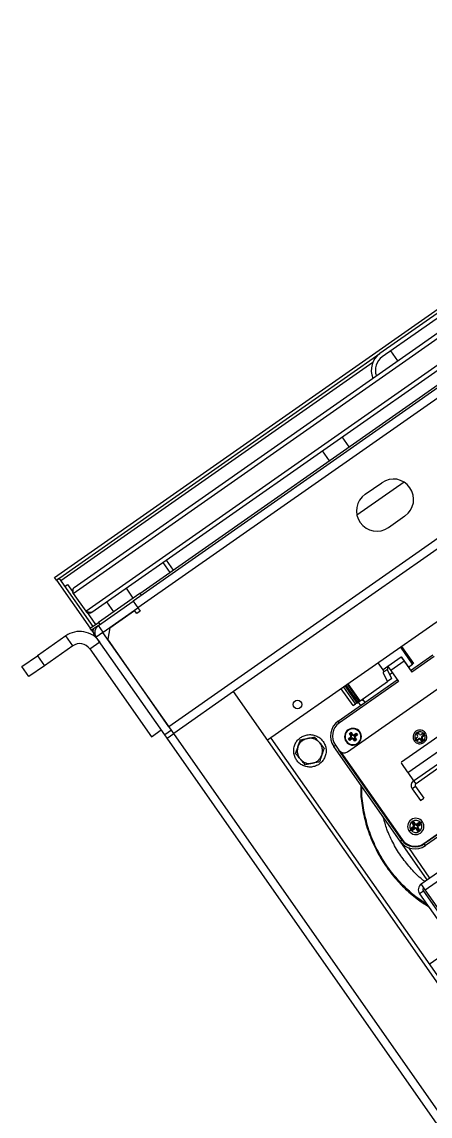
# Model space of a CAD drawing. Header units: millimetres. Extents: x 152904052 to 153933663, y 538271515 to 539240469.
# Drawn here: x 153339525 to 153339726, y 538937472 to 538938012 of the extents above; entities that cross this region are included whole.
import ezdxf

# ---------------------------------------------------------------- set-up
doc = ezdxf.new("R2010")
doc.units = ezdxf.units.MM
doc.layers.add('POWR', color=5, linetype='Continuous')

msp = doc.modelspace()

# ---------------------------------------------------------------- linework, layer by layer
at = {"layer": 'POWR', "color": 7}
for p, q in [((153341341.01, 538938959.38), (153339579.83, 538937726.19)), ((153341343.36, 538938956.02), (153339582.18, 538937722.83)), ((153341393.14, 538938921.54), (153339597.56, 538937664.26)), ((153339541.11, 538937737.9), (153340442.18, 538938368.83)), ((153339550.8, 538937732.96), (153340443.51, 538938358.04)), ((153339550.28, 538937730.03), (153340446.43, 538938357.53)), ((153339556.48, 538937721.19), (153340452.63, 538938348.68)), ((153339559.46, 538937720.71), (153340452.05, 538938345.71)), ((153339583.24, 538937730.04), (153340433.11, 538938325.12)), ((153340475.18, 538938273.76), (153339629.4, 538937681.55)), ((153339767.46, 538937894.44), (153339701.6, 538937848.32)), ((153339768.61, 538937892.8), (153339702.75, 538937846.68)), ((153339955.64, 538937874.21), (153339646.21, 538937657.55)), ((153339542.03, 538937736.59), (153339701.6, 538937848.32)), ((153339710.45, 538937844.75), (153339707.01, 538937849.66)), ((153339698.07, 538937843.9), (153339544.26, 538937736.19)), ((153339686.45, 538937802.31), (153339683.01, 538937807.22)), ((153339673.18, 538937800.34), (153339676.62, 538937795.43)), ((153339713.52, 538937784.92), (153339690.26, 538937768.63)), ((153339694.31, 538937778.88), (153339702.5, 538937784.62)), ((153339705.78, 538937762.5), (153339713.97, 538937768.23)), ((153339594.54, 538937745.28), (153339597.98, 538937740.36)), ((153339596.18, 538937746.43), (153339599.62, 538937741.51)), ((153339542.03, 538937736.59), (153339541.11, 538937737.9)), ((153339543.4, 538937737.42), (153339543.34, 538937737.5)), ((153339543.4, 538937737.42), (153339542.09, 538937736.5)), ((153339542.09, 538937736.5), (153339558.66, 538937712.83)), ((153339543.4, 538937737.42), (153339559.97, 538937713.75)), ((153339544.26, 538937736.19), (153339546.21, 538937733.41)), ((153339546.21, 538937733.41), (153339547.52, 538937734.33)), ((153339547.52, 538937734.33), (153339549.93, 538937730.88)), ((153339579.96, 538937727.74), (153339576.52, 538937732.66)), ((153339550.28, 538937730.03), (153339556.48, 538937721.19)), ((153339583.24, 538937730.04), (153339562.76, 538937715.7)), ((153339583.93, 538937729.06), (153339583.24, 538937730.04)), ((153339562.71, 538937714.2), (153339579.83, 538937726.19)), ((153339565.01, 538937710.92), (153339582.13, 538937722.91)), ((153339566.69, 538937725.78), (153339570.13, 538937720.86)), ((153339568.31, 538937713), (153339580.6, 538937721.6)), ((153339579.83, 538937726.19), (153339582.13, 538937722.91)), ((153339581.69, 538937720.04), (153339580.6, 538937721.6)), ((153339582.18, 538937722.83), (153339582.13, 538937722.91)), ((153339582.18, 538937722.83), (153339583.33, 538937721.19)), ((153339556.81, 538937721.06), (153339561.29, 538937714.67)), ((153339559.4, 538937720.67), (153339559.46, 538937720.71)), ((153339583.33, 538937721.19), (153339581.69, 538937720.04)), ((153339558.66, 538937712.83), (153339562.76, 538937715.7)), ((153339559.35, 538937711.85), (153339558.66, 538937712.83)), ((153339562.71, 538937714.2), (153339559.35, 538937711.85)), ((153339559.35, 538937711.85), (153339560.44, 538937710.29)), ((153339560.97, 538937710.66), (153339560.44, 538937710.29)), ((153339561.37, 538937712.63), (153339561.07, 538937713.05)), ((153339564.98, 538937710.78), (153339561.7, 538937708.49)), ((153339565.01, 538937710.92), (153339562.71, 538937714.2)), ((153339562.76, 538937715.7), (153339563.45, 538937714.72)), ((153339598.76, 538937662.54), (153339564.98, 538937710.78)), ((153339568.31, 538937713), (153339567.33, 538937707.43)), ((153339546.65, 538937709.06), (153339532.66, 538937699.26)), ((153339550.1, 538937704.15), (153339546.65, 538937709.06)), ((153339558.45, 538937702.67), (153339563.37, 538937706.11)), ((153339561.7, 538937708.49), (153339560.44, 538937710.29)), ((153339595.49, 538937660.24), (153339561.7, 538937708.49)), ((153339597.56, 538937664.26), (153339567.33, 538937707.43)), ((153339550.1, 538937704.15), (153339536.1, 538937694.35)), ((153339558.45, 538937702.67), (153339588.85, 538937659.26)), ((153339717.69, 538937695.14), (153339711.84, 538937703.5)), ((153339712.25, 538937703.79), (153339718.1, 538937695.43)), ((153339716.69, 538937692), (153339727.75, 538937699.75)), ((153339524.99, 538937693.89), (153339532.66, 538937699.26)), ((153339536.1, 538937694.35), (153339528.44, 538937688.98)), ((153339532.66, 538937699.26), (153339536.1, 538937694.35)), ((153339703.19, 538937692.32), (153339700.78, 538937695.76)), ((153339712.1, 538937698.56), (153339705.55, 538937693.97)), ((153339713.53, 538937696.51), (153339706.98, 538937691.92)), ((153339712.2, 538937698.63), (153339712.1, 538937698.56)), ((153339712.1, 538937698.56), (153339713.53, 538937696.51)), ((153339712.2, 538937698.63), (153339715.64, 538937693.71)), ((153339712.37, 538937698.38), (153339712.27, 538937698.31)), ((153339712.43, 538937698.3), (153339712.37, 538937698.17)), ((153339713.53, 538937696.51), (153339717.26, 538937691.18)), ((153339715.64, 538937693.71), (153339717.69, 538937695.14)), ((153339728.32, 538937698.93), (153339717.26, 538937691.18)), ((153339718.1, 538937695.43), (153339717.69, 538937695.14)), ((153339528.44, 538937688.98), (153339524.99, 538937693.89)), ((153339685.56, 538937651.9), (153339740.45, 538937690.33)), ((153339703.37, 538937691.22), (153339703.03, 538937690.98)), ((153339703.03, 538937690.98), (153339705.32, 538937686.48)), ((153339705.55, 538937693.97), (153339703.19, 538937692.32)), ((153339705.28, 538937692.56), (153339703.37, 538937691.22)), ((153339707.49, 538937688), (153339705.2, 538937692.5)), ((153339705.55, 538937693.97), (153339706.98, 538937691.92)), ((153339706.44, 538937690.07), (153339707.67, 538937690.94)), ((153339706.98, 538937691.92), (153339710.71, 538937686.6)), ((153339715.64, 538937693.71), (153339715.54, 538937693.64)), ((153339681.06, 538937667.05), (153339710.14, 538937687.42)), ((153339710.71, 538937686.6), (153339681.63, 538937666.23)), ((153339689.61, 538937675.48), (153339683.76, 538937683.84)), ((153339684.38, 538937684.28), (153339690.23, 538937675.92)), ((153339684.39, 538937684.28), (153339690.24, 538937675.92)), ((153339690.81, 538937676.32), (153339684.96, 538937684.68)), ((153339685.58, 538937685.12), (153339691.43, 538937676.76)), ((153339685.59, 538937685.12), (153339691.44, 538937676.76)), ((153339691.82, 538937677.03), (153339685.97, 538937685.39)), ((153339691.82, 538937677.03), (153339705.32, 538937686.48)), ((153339707.49, 538937688), (153339705.32, 538937686.48)), ((153339629.4, 538937681.55), (153339599.99, 538937660.96)), ((153340099.73, 538937009.84), (153339629.4, 538937681.55)), ((153339688.41, 538937674.65), (153339682.56, 538937683)), ((153339688.41, 538937674.65), (153339689.61, 538937675.48)), ((153339690.23, 538937675.92), (153339689.61, 538937675.48)), ((153339690.24, 538937675.92), (153339690.23, 538937675.92)), ((153339690.24, 538937675.92), (153339690.81, 538937676.32)), ((153339691.43, 538937676.76), (153339690.81, 538937676.32)), ((153339692.11, 538937674.8), (153339690.97, 538937676.44)), ((153339691.44, 538937676.76), (153339691.43, 538937676.76)), ((153339691.44, 538937676.76), (153339691.82, 538937677.03)), ((153339692.77, 538937677.7), (153339692.96, 538937677.7)), ((153339693.01, 538937677.87), (153339694.16, 538937676.23)), ((153339693.06, 538937677.29), (153339693.28, 538937677.48)), ((153339693.08, 538937677.92), (153339694.23, 538937676.28)), ((153339588.85, 538937659.26), (153339593.77, 538937662.7)), ((153339598.76, 538937662.54), (153339595.49, 538937660.24)), ((153339599.91, 538937660.9), (153339598.76, 538937662.54)), ((153339681.63, 538937666.23), (153339681.06, 538937667.05)), ((153339736.07, 538937663.46), (153339712.31, 538937646.82)), ((153339596.63, 538937658.6), (153339595.49, 538937660.24)), ((153339596.63, 538937658.6), (153339599.99, 538937660.96)), ((153340066.97, 538936986.9), (153339596.63, 538937658.6)), ((153340070.33, 538936989.25), (153339599.99, 538937660.96)), ((153339647.84, 538937658.69), (153339768.3, 538937486.67)), ((153339685.11, 538937657.08), (153339684.91, 538937656.93)), ((153339686.11, 538937658.44), (153339687.13, 538937659.16)), ((153339686.74, 538937657.54), (153339686.11, 538937658.44)), ((153339686.53, 538937658.37), (153339686.11, 538937658.44)), ((153339686.53, 538937658.37), (153339687.31, 538937658.91)), ((153339686.54, 538937660.88), (153339687.44, 538937661.51)), ((153339687.25, 538937659.86), (153339686.54, 538937660.88)), ((153339686.96, 538937660.81), (153339686.54, 538937660.88)), ((153339687.76, 538937658.26), (153339686.74, 538937657.54)), ((153339686.81, 538937657.97), (153339686.74, 538937657.54)), ((153339687.59, 538937658.51), (153339686.81, 538937657.97)), ((153339686.96, 538937660.81), (153339687.36, 538937661.08)), ((153339687.51, 538937660.03), (153339686.96, 538937660.81)), ((153339687.31, 538937658.91), (153339687.13, 538937659.16)), ((153339687.51, 538937660.03), (153339687.25, 538937659.86)), ((153339687.36, 538937661.08), (153339687.44, 538937661.51)), ((153339687.36, 538937661.08), (153339687.9, 538937660.31)), ((153339687.44, 538937661.51), (153339688.15, 538937660.49)), ((153339687.59, 538937658.51), (153339687.76, 538937658.26)), ((153339687.9, 538937660.31), (153339688.15, 538937660.49)), ((153339688.71, 538937658.31), (153339688.46, 538937658.14)), ((153339689.18, 538937657.11), (153339688.46, 538937658.14)), ((153339689.25, 538937657.54), (153339688.71, 538937658.31)), ((153339688.85, 538937660.37), (153339689.88, 538937661.08)), ((153339689.03, 538937660.11), (153339688.85, 538937660.37)), ((153339689.03, 538937660.11), (153339689.8, 538937660.65)), ((153339689.11, 538937658.59), (153339689.36, 538937658.77)), ((153339689.11, 538937658.59), (153339689.65, 538937657.82)), ((153339690.08, 538937657.74), (153339689.18, 538937657.11)), ((153339689.25, 538937657.54), (153339689.18, 538937657.11)), ((153339689.65, 538937657.82), (153339689.25, 538937657.54)), ((153339690.08, 538937660.26), (153339689.31, 538937659.72)), ((153339689.31, 538937659.72), (153339689.48, 538937659.46)), ((153339689.36, 538937658.77), (153339690.08, 538937657.74)), ((153339690.51, 538937660.18), (153339689.48, 538937659.46)), ((153339689.65, 538937657.82), (153339690.08, 538937657.74)), ((153339689.8, 538937660.65), (153339689.88, 538937661.08)), ((153339689.8, 538937660.65), (153339690.08, 538937660.26)), ((153339689.88, 538937661.08), (153339690.51, 538937660.18)), ((153339690.08, 538937660.26), (153339690.51, 538937660.18)), ((153339691.5, 538937661.55), (153339691.71, 538937661.69)), ((153339715.34, 538937641.62), (153339739.92, 538937658.83)), ((153339718.54, 538937657.29), (153339719.19, 538937657.74)), ((153339720.08, 538937659.1), (153339719.26, 538937658.52)), ((153339719.26, 538937658.52), (153339719.95, 538937657.54)), ((153339720.61, 538937661.3), (153339719.63, 538937660.61)), ((153339719.63, 538937660.61), (153339720.2, 538937659.79)), ((153339719.95, 538937657.54), (153339720.76, 538937658.11)), ((153339720.02, 538937657.97), (153339719.95, 538937657.54)), ((153339720.02, 538937657.97), (153339720.59, 538937658.36)), ((153339720.59, 538937658.36), (153339720.76, 538937658.11)), ((153339721.18, 538937660.48), (153339720.61, 538937661.3)), ((153339721.71, 538937658.17), (153339721.46, 538937657.99)), ((153339721.46, 538937657.99), (153339722.03, 538937657.17)), ((153339721.71, 538937658.17), (153339722.11, 538937657.6)), ((153339722.7, 538937660.93), (153339721.88, 538937660.36)), ((153339722.03, 538937657.17), (153339723.02, 538937657.86)), ((153339722.11, 538937657.6), (153339722.03, 538937657.17)), ((153339722.11, 538937657.6), (153339722.59, 538937657.93)), ((153339722.19, 538937658.5), (153339722.44, 538937658.68)), ((153339722.59, 538937657.93), (153339722.19, 538937658.5)), ((153339722.39, 538937659.63), (153339722.96, 538937660.02)), ((153339722.39, 538937659.63), (153339722.57, 538937659.37)), ((153339723.02, 538937657.86), (153339722.44, 538937658.68)), ((153339722.57, 538937659.37), (153339723.39, 538937659.95)), ((153339722.59, 538937657.93), (153339723.02, 538937657.86)), ((153339723.39, 538937659.95), (153339722.7, 538937660.93)), ((153339722.96, 538937660.02), (153339723.39, 538937659.95)), ((153339724.11, 538937661.19), (153339723.45, 538937660.73)), ((153339678.85, 538937654.52), (153339679.66, 538937655.09)), ((153339711.54, 538937607.83), (153339678.85, 538937654.52)), ((153339679.66, 538937655.09), (153339681.39, 538937652.64)), ((153339712.36, 538937608.4), (153339681.39, 538937652.64)), ((153339682.38, 538937651.74), (153339712.6, 538937608.57)), ((153339718.21, 538937637.53), (153339742.79, 538937654.73)), ((153339743.65, 538937653.14), (153339719.41, 538937636.17)), ((153339712.19, 538937646.13), (153339715.06, 538937642.03)), ((153339715.34, 538937641.62), (153339718.21, 538937637.53)), ((153339719.41, 538937636.17), (153339718.38, 538937637.64)), ((153339723.33, 538937606.68), (153339770.02, 538937639.38)), ((153339770.19, 538937639.13), (153339723.5, 538937606.44)), ((153339770.77, 538937638.31), (153339724.07, 538937605.62)), ((153339719.16, 538937634.77), (153339717.52, 538937633.63)), ((153339717.52, 538937633.63), (153339721.54, 538937627.89)), ((153339719.16, 538937634.77), (153339723.18, 538937629.04)), ((153339721.54, 538937627.89), (153339723.18, 538937629.04)), ((153339703.37, 538937619.33), (153339724.82, 538937588.68)), ((153339723.97, 538937583.88), (153339776.34, 538937620.55)), ((153339716, 538937612.78), (153339716.82, 538937613.36)), ((153339718.03, 538937614.94), (153339716.97, 538937614.19)), ((153339716.97, 538937614.19), (153339717.66, 538937613.21)), ((153339717.46, 538937614.11), (153339716.97, 538937614.19)), ((153339718.39, 538937617.39), (153339717.41, 538937616.7)), ((153339717.41, 538937616.7), (153339718.16, 538937615.64)), ((153339717.9, 538937616.61), (153339717.41, 538937616.7)), ((153339718.24, 538937614.65), (153339717.46, 538937614.11)), ((153339717.46, 538937614.11), (153339717.74, 538937613.7)), ((153339717.66, 538937613.21), (153339718.72, 538937613.96)), ((153339717.74, 538937613.7), (153339717.66, 538937613.21)), ((153339717.74, 538937613.7), (153339718.52, 538937614.24)), ((153339718.31, 538937616.9), (153339717.9, 538937616.61)), ((153339717.9, 538937616.61), (153339718.45, 538937615.84)), ((153339718.24, 538937614.65), (153339718.03, 538937614.94)), ((153339718.45, 538937615.84), (153339718.16, 538937615.64)), ((153339718.31, 538937616.9), (153339718.39, 538937617.39)), ((153339718.85, 538937616.12), (153339718.31, 538937616.9)), ((153339719.14, 538937616.32), (153339718.39, 538937617.39)), ((153339718.52, 538937614.24), (153339718.72, 538937613.96)), ((153339718.85, 538937616.12), (153339719.14, 538937616.32)), ((153339719.71, 538937614.03), (153339719.42, 538937613.83)), ((153339719.42, 538937613.83), (153339720.16, 538937612.77)), ((153339719.71, 538937614.03), (153339720.25, 538937613.26)), ((153339720.9, 538937616.95), (153339719.84, 538937616.2)), ((153339720.04, 538937615.91), (153339719.84, 538937616.2)), ((153339720.82, 538937616.46), (153339720.04, 538937615.91)), ((153339720.11, 538937614.32), (153339720.4, 538937614.52)), ((153339720.66, 538937613.54), (153339720.11, 538937614.32)), ((153339720.16, 538937612.77), (153339721.15, 538937613.46)), ((153339720.25, 538937613.26), (153339720.66, 538937613.54)), ((153339720.32, 538937615.51), (153339721.1, 538937616.05)), ((153339720.32, 538937615.51), (153339720.53, 538937615.22)), ((153339721.15, 538937613.46), (153339720.4, 538937614.52)), ((153339720.53, 538937615.22), (153339721.59, 538937615.96)), ((153339720.66, 538937613.54), (153339721.15, 538937613.46)), ((153339720.82, 538937616.46), (153339720.9, 538937616.95)), ((153339721.1, 538937616.05), (153339720.82, 538937616.46)), ((153339721.59, 538937615.96), (153339720.9, 538937616.95)), ((153339721.1, 538937616.05), (153339721.59, 538937615.96)), ((153339722.56, 538937617.37), (153339721.74, 538937616.8)), ((153339711.54, 538937607.83), (153339712.36, 538937608.4)), ((153339712.6, 538937608.57), (153339712.36, 538937608.4)), ((153339720.25, 538937613.26), (153339720.16, 538937612.77)), ((153339724.9, 538937588.74), (153339711.54, 538937607.83)), ((153339715.62, 538937604.61), (153339726.13, 538937589.6)), ((153339723.33, 538937606.68), (153339723.5, 538937606.44)), ((153339724.07, 538937605.62), (153339723.5, 538937606.44)), ((153339722, 538937586.7), (153339743.5, 538937601.76)), ((153339723.97, 538937583.88), (153339722, 538937586.7)), ((153339723.03, 538937583.22), (153339721.15, 538937581.9)), ((153339721.15, 538937581.9), (153339739.07, 538937556.3)), ((153339723.03, 538937583.22), (153339740.96, 538937557.62)), ((153339734.93, 538937568.23), (153339723.97, 538937583.88)), ((153339725.97, 538937547.12), (153339732.79, 538937551.9))]:
    msp.add_line(p, q, dxfattribs=at)
msp.add_circle((153339660.95, 538937675.19), 2.1, dxfattribs=at)
for centre, radius, start, end in [((153339707.34, 538937840.13), 10, 125, 203.463), ((153339707.34, 538937840.13), 8, 125, 200.5225), ((153339708.24, 538937776.42), 10, 305, 125), ((153339700.05, 538937770.69), 10, 125, 305), ((153339552, 538937731.24), 2.1, 125, 215), ((153339553.54, 538937699.23), 12, 35, 125), ((153339562.16, 538937711.5), 2.1, 150.2088, 215), ((153339565.06, 538937710.84), 4.1, 125, 215), ((153339565.06, 538937710.84), 0.1, 125, 215), ((153339553.54, 538937699.23), 6, 35, 125), ((153339686.22, 538937659.68), 9, 125, 215), ((153339686.22, 538937659.68), 8, 125, 215), ((153339688.31, 538937659.31), 4.15, 35, 215), ((153339688.31, 538937659.31), 3.9, 35, 215), ((153339721.32, 538937659.24), 3.4, 35, 215), ((153339688.31, 538937659.31), 4.15, 215, 35), ((153339688.31, 538937659.31), 3.9, 215, 35), ((153339686.84, 538937659.57), 0.5, 305, 35), ((153339686.84, 538937659.57), 0.807, 305, 35), ((153339688.05, 538937657.85), 0.807, 35, 125), ((153339688.05, 538937657.85), 0.5, 35, 125), ((153339688.56, 538937660.78), 0.807, 215, 305), ((153339688.56, 538937660.78), 0.5, 215, 305), ((153339689.77, 538937659.05), 0.807, 125, 215), ((153339689.77, 538937659.05), 0.5, 125, 215), ((153339721.32, 538937659.24), 3.4, 215, 35), ((153339721.32, 538937659.24), 2.6, 35, 215), ((153339721.32, 538937659.24), 2.6, 215, 35), ((153339719.79, 538937659.51), 0.5, 305, 35), ((153339721.05, 538937657.7), 0.807, 35, 125), ((153339721.05, 538937657.7), 0.5, 35, 125), ((153339721.59, 538937660.77), 0.5, 215, 305), ((153339722.85, 538937658.97), 0.807, 125, 215), ((153339722.85, 538937658.97), 0.5, 125, 215), ((153339683.84, 538937654.36), 3, 215, 305), ((153339712.6, 538937646.41), 0.5, 125, 215), ((153339715.47, 538937642.32), 0.5, 215, 305), ((153339719.98, 538937635.35), 3, 128.8226, 215), ((153339719.98, 538937635.35), 1, 125, 215), ((153339719.28, 538937615.08), 4, 35, 215), ((153339719.28, 538937615.08), 4, 215, 35), ((153339719.28, 538937615.08), 3, 35, 215), ((153339719.28, 538937615.08), 3, 215, 35), ((153339717.75, 538937615.35), 0.5, 305, 35), ((153339717.75, 538937615.35), 0.851, 305, 35), ((153339719.01, 538937613.55), 0.851, 35, 125), ((153339719.01, 538937613.55), 0.5, 35, 125), ((153339719.55, 538937616.61), 0.851, 215, 305), ((153339719.55, 538937616.61), 0.5, 215, 305), ((153339720.81, 538937614.81), 0.851, 125, 215), ((153339720.81, 538937614.81), 0.5, 125, 215), ((153339718.91, 538937612.99), 8, 215, 305), ((153339718.91, 538937612.99), 7.7, 215, 305), ((153339718.91, 538937612.99), 9, 215, 305), ((153339723.97, 538937583.88), 3.45, 125, 215), ((153339723.97, 538937583.88), 1.15, 125, 215)]:
    msp.add_arc(centre, radius, start, end, dxfattribs=at)
for points, knots in [([(153339550.28, 538937730.03), (153339550.27, 538937730.33), (153339550.24, 538937730.97), (153339550.26, 538937731.84), (153339550.41, 538937732.56), (153339550.67, 538937732.83), (153339550.8, 538937732.96)], [0, 0, 0, 0, 0.230728, 0.485563, 0.740459, 1, 1, 1, 1]), ([(153339703.37, 538937691.22), (153339703.41, 538937691.27), (153339703.51, 538937691.39), (153339703.48, 538937691.7), (153339703.37, 538937692.03), (153339703.25, 538937692.22), (153339703.19, 538937692.32)], [0, 0, 0, 0, 0.273241, 0.566326, 0.792171, 1, 1, 1, 1]), ([(153339705.1, 538937693.66), (153339705.15, 538937693.58), (153339705.25, 538937693.42), (153339705.36, 538937693.16), (153339705.41, 538937692.9), (153339705.39, 538937692.68), (153339705.32, 538937692.6), (153339705.28, 538937692.56)], [0, 0, 0, 0, 0.174736, 0.363548, 0.559692, 0.78787, 1, 1, 1, 1]), ([(153339693.06, 538937677.29), (153339692.98, 538937677.25), (153339692.82, 538937677.18), (153339692.9, 538937677.28), (153339693.04, 538937677.42), (153339693.21, 538937677.56), (153339693.23, 538937677.57)], [0, 0, 0, 0, 0.324496, 0.642087, 0.972069, 1, 1, 1, 1]), ([(153339693.01, 538937677.63), (153339692.98, 538937677.56), (153339692.94, 538937677.43), (153339692.89, 538937677.29), (153339692.86, 538937677.22)], [0, 0, 0, 0, 0.499894, 1, 1, 1, 1]), ([(153339693.28, 538937677.84), (153339693.19, 538937677.8), (153339693.02, 538937677.71), (153339692.94, 538937677.68), (153339692.96, 538937677.72), (153339692.97, 538937677.73)], [0, 0, 0, 0, 0.402272, 0.802406, 1, 1, 1, 1]), ([(153339693.3, 538937677.46), (153339693.29, 538937677.45), (153339693.27, 538937677.43), (153339693.18, 538937677.38), (153339693.11, 538937677.33), (153339693.06, 538937677.29)], [0, 0, 0, 0, 0.063595, 0.275438, 1, 1, 1, 1]), ([(153339660.5, 538937647.76), (153339660.16, 538937648.33), (153339659.46, 538937649.5), (153339659, 538937651.57), (153339659.08, 538937653.76), (153339659.75, 538937655.84), (153339660.91, 538937657.61), (153339662.42, 538937658.97), (153339664.22, 538937659.92), (153339666.27, 538937660.41), (153339668.46, 538937660.33), (153339670.54, 538937659.65), (153339672.33, 538937658.51), (153339673.19, 538937657.45), (153339673.61, 538937656.94)], [0, 0, 0, 0, 0.078504, 0.162677, 0.25, 0.337323, 0.421496, 0.5, 0.578504, 0.662677, 0.75, 0.837323, 0.921496, 1, 1, 1, 1]), ([(153339673.61, 538937656.94), (153339673.95, 538937656.37), (153339674.65, 538937655.2), (153339675.11, 538937653.13), (153339675.03, 538937650.94), (153339674.36, 538937648.86), (153339673.2, 538937647.09), (153339671.69, 538937645.73), (153339669.89, 538937644.78), (153339667.84, 538937644.29), (153339665.65, 538937644.37), (153339663.57, 538937645.05), (153339661.78, 538937646.19), (153339660.92, 538937647.25), (153339660.5, 538937647.76)], [0, 0, 0, 0, 0.078504, 0.162677, 0.25, 0.337323, 0.421496, 0.5, 0.578504, 0.662677, 0.75, 0.837323, 0.921496, 1, 1, 1, 1]), ([(153339665.84, 538937658.46), (153339665.26, 538937658.29), (153339664.09, 538937657.95), (153339662.71, 538937656.9), (153339661.71, 538937655.67), (153339661.34, 538937654.79), (153339661.16, 538937654.35)], [0, 0, 0, 0, 0.275731, 0.561042, 0.784269, 1, 1, 1, 1]), ([(153339661.16, 538937654.35), (153339661.37, 538937654.98), (153339661.77, 538937656.13), (153339662.14, 538937657.25), (153339662.32, 538937657.76)], [0, 0, 0, 0, 0.5429, 1, 1, 1, 1]), ([(153339662.32, 538937657.76), (153339662.98, 538937657.89), (153339664.14, 538937658.12), (153339665.34, 538937658.36), (153339665.84, 538937658.46)], [0, 0, 0, 0, 0.574451, 1, 1, 1, 1]), ([(153339665.84, 538937658.46), (153339666.49, 538937658.59), (153339667.69, 538937658.82), (153339668.84, 538937659.05), (153339669.37, 538937659.16)], [0, 0, 0, 0, 0.5429, 1, 1, 1, 1]), ([(153339671.74, 538937656.45), (153339671.31, 538937656.87), (153339670.42, 538937657.72), (153339668.82, 538937658.39), (153339667.26, 538937658.64), (153339666.31, 538937658.52), (153339665.84, 538937658.46)], [0, 0, 0, 0, 0.275731, 0.561042, 0.784269, 1, 1, 1, 1]), ([(153339669.37, 538937659.16), (153339669.82, 538937658.65), (153339670.59, 538937657.76), (153339671.4, 538937656.84), (153339671.74, 538937656.45)], [0, 0, 0, 0, 0.574451, 1, 1, 1, 1]), ([(153339660, 538937650.95), (153339660.22, 538937651.59), (153339660.6, 538937652.71), (153339660.99, 538937653.86), (153339661.16, 538937654.35)], [0, 0, 0, 0, 0.574451, 1, 1, 1, 1]), ([(153339661.16, 538937654.35), (153339661.01, 538937653.77), (153339660.72, 538937652.58), (153339660.94, 538937650.86), (153339661.5, 538937649.38), (153339662.09, 538937648.62), (153339662.37, 538937648.25)], [0, 0, 0, 0, 0.2757314, 0.5610422, 0.7842685, 1, 1, 1, 1]), ([(153339672.95, 538937650.35), (153339673.1, 538937650.93), (153339673.39, 538937652.12), (153339673.17, 538937653.84), (153339672.61, 538937655.32), (153339672.02, 538937656.08), (153339671.74, 538937656.45)], [0, 0, 0, 0, 0.275731, 0.561042, 0.784269, 1, 1, 1, 1]), ([(153339671.74, 538937656.45), (153339672.17, 538937655.96), (153339672.98, 538937655.04), (153339673.75, 538937654.15), (153339674.11, 538937653.75)], [0, 0, 0, 0, 0.5429, 1, 1, 1, 1]), ([(153339674.11, 538937653.75), (153339673.89, 538937653.11), (153339673.51, 538937651.99), (153339673.12, 538937650.84), (153339672.95, 538937650.35)], [0, 0, 0, 0, 0.574451, 1, 1, 1, 1]), ([(153339662.37, 538937648.25), (153339661.94, 538937648.74), (153339661.13, 538937649.66), (153339660.36, 538937650.55), (153339660, 538937650.95)], [0, 0, 0, 0, 0.5429, 1, 1, 1, 1]), ([(153339662.37, 538937648.25), (153339662.81, 538937647.83), (153339663.69, 538937646.98), (153339665.29, 538937646.31), (153339666.85, 538937646.06), (153339667.8, 538937646.18), (153339668.27, 538937646.24)], [0, 0, 0, 0, 0.275731, 0.561042, 0.784269, 1, 1, 1, 1]), ([(153339664.74, 538937645.54), (153339664.29, 538937646.05), (153339663.52, 538937646.94), (153339662.71, 538937647.86), (153339662.37, 538937648.25)], [0, 0, 0, 0, 0.574451, 1, 1, 1, 1]), ([(153339668.27, 538937646.24), (153339667.62, 538937646.11), (153339666.42, 538937645.88), (153339665.27, 538937645.65), (153339664.74, 538937645.54)], [0, 0, 0, 0, 0.5429, 1, 1, 1, 1]), ([(153339668.27, 538937646.24), (153339668.85, 538937646.41), (153339670.02, 538937646.75), (153339671.4, 538937647.8), (153339672.4, 538937649.03), (153339672.77, 538937649.91), (153339672.95, 538937650.35)], [0, 0, 0, 0, 0.275731, 0.561042, 0.784269, 1, 1, 1, 1]), ([(153339671.79, 538937646.94), (153339671.13, 538937646.81), (153339669.97, 538937646.58), (153339668.78, 538937646.34), (153339668.27, 538937646.24)], [0, 0, 0, 0, 0.5744509, 1, 1, 1, 1]), ([(153339672.95, 538937650.35), (153339672.74, 538937649.72), (153339672.35, 538937648.57), (153339671.97, 538937647.45), (153339671.79, 538937646.94)], [0, 0, 0, 0, 0.5429, 1, 1, 1, 1]), ([(153339692.19, 538937635.47), (153339692.15, 538937634.75), (153339691.99, 538937631), (153339692.85, 538937624.2), (153339694.83, 538937615.25), (153339698.04, 538937606.65), (153339702.28, 538937598.6), (153339707.43, 538937591.28), (153339713.33, 538937584.84), (153339719.36, 538937579.55), (153339723.65, 538937576.82), (153339725.55, 538937575.61)], [0, 0, 0, 0, 0.030131, 0.157165, 0.285275, 0.413386, 0.54042, 0.665356, 0.787271, 0.905377, 1, 1, 1, 1]), ([(153339724.76, 538937576.74), (153339723.23, 538937577.72), (153339719.33, 538937580.21), (153339713.68, 538937585.21), (153339707.82, 538937591.59), (153339702.71, 538937598.87), (153339698.5, 538937606.86), (153339695.31, 538937615.4), (153339693.36, 538937624.28), (153339692.5, 538937630.8), (153339692.64, 538937634.3), (153339692.66, 538937634.79)], [0, 0, 0, 0, 0.078951, 0.200388, 0.325741, 0.454201, 0.584818, 0.716542, 0.848265, 0.978883, 1, 1, 1, 1]), ([(153339723.74, 538937587.93), (153339723.31, 538937588.25), (153339720.89, 538937590.04), (153339717.05, 538937594.01), (153339712.27, 538937599.83), (153339708.22, 538937606.43), (153339705.09, 538937613.08), (153339703.82, 538937617.64), (153339703.27, 538937619.63)], [0, 0, 0, 0, 0.042262, 0.235417, 0.428573, 0.6301, 0.838865, 1, 1, 1, 1])]:
    msp.add_open_spline(points, degree=3, knots=knots, dxfattribs=at)
for points in [[(153339559.46, 538937720.71), (153339559.29, 538937720.63), (153339558.96, 538937720.48), (153339558.24, 538937720.57), (153339557.39, 538937720.82), (153339556.78, 538937721.07), (153339556.48, 538937721.19)], [(153339556.48, 538937721.19), (153339556.66, 538937720.98), (153339557.03, 538937720.57), (153339557.82, 538937720.28), (153339558.67, 538937720.28), (153339559.16, 538937720.54), (153339559.4, 538937720.67)]]:
    msp.add_open_spline(points, degree=3, dxfattribs=at)

doc.saveas('drawing.dxf')
